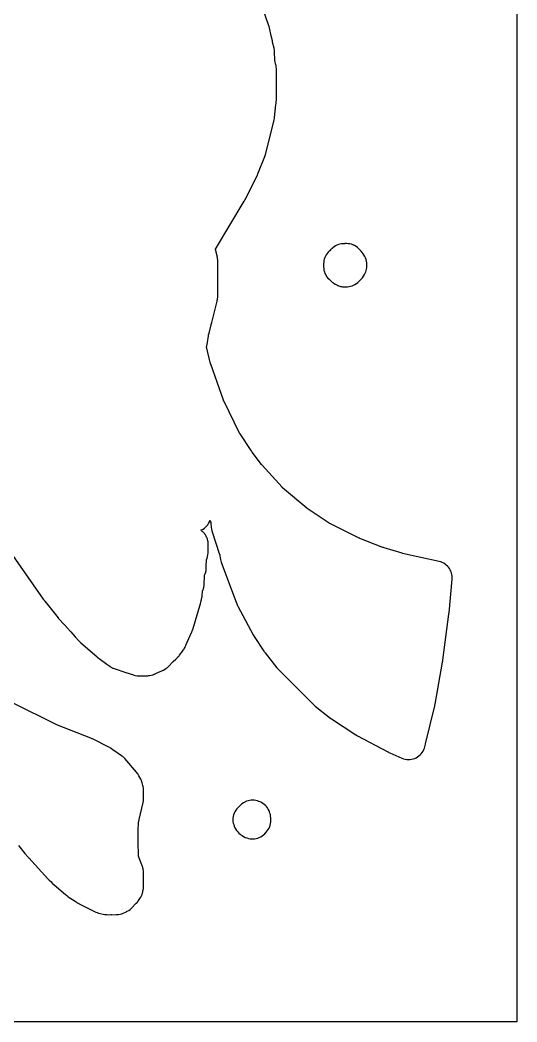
# Model space of a CAD drawing. Header units: millimetres. Extents: x 0 to 300, y 0 to 300.
# Drawn here: x 225.4 to 300, y 0 to 150.3 of the extents above; entities that cross this region are included whole.
import ezdxf

# ---------------------------------------------------------------- set-up
doc = ezdxf.new("R2010")
doc.units = ezdxf.units.MM
doc.layers.add('CUT', color=7, linetype='CONTINUOUS')

msp = doc.modelspace()

# ---------------------------------------------------------------- linework, layer by layer
at = {"layer": 'CUT'}
for points in [[(299.96, 299.94), (299.96, 0.06), (299.96, 0.05), (299.96, 0.02), (299.96, 0.01), (299.95, 0), (299.94, 0), (299.91, 0), (299.9, 0), (0.06, 0), (0.05, 0), (0.02, 0), (0.01, 0), (0.01, 0.01), (0, 0.01), (0, 0.02), (0, 0.05), (0, 0.06), (0, 299.94)], [(223.22, 71.54), (228.87, 63.42), (228.9, 63.39), (228.91, 63.37), (228.95, 63.32), (228.96, 63.31), (228.97, 63.29), (228.99, 63.27), (229, 63.25), (229.05, 63.19), (229.05, 63.18), (229.09, 63.13), (231.08, 60.62), (231.11, 60.58), (231.12, 60.57), (231.19, 60.49), (231.24, 60.43), (232.63, 58.9), (232.69, 58.84), (232.79, 58.73), (232.99, 58.51), (233.66, 57.78), (234.22, 57.16), (234.3, 57.07), (234.31, 57.06), (234.51, 56.86), (234.52, 56.86), (236.88, 54.81), (236.91, 54.78), (236.92, 54.77), (236.95, 54.74), (237, 54.7), (237.01, 54.69), (237.06, 54.65), (237.07, 54.64), (237.09, 54.63), (237.14, 54.59), (237.16, 54.57), (237.17, 54.56), (237.19, 54.55), (237.2, 54.54), (237.23, 54.51), (238.4, 53.66), (238.83, 53.35), (238.84, 53.35), (238.85, 53.34), (238.89, 53.31), (238.97, 53.26), (239.05, 53.21), (239.09, 53.19), (239.11, 53.18), (239.12, 53.17), (239.19, 53.14), (239.28, 53.1), (239.28, 53.09), (239.32, 53.08), (239.35, 53.07), (239.37, 53.06), (239.51, 53.01), (239.52, 53), (241.25, 52.43), (242.4, 52.05), (242.41, 52.05), (242.42, 52.05), (242.46, 52.04), (242.47, 52.03), (242.48, 52.03), (242.68, 51.97), (242.96, 51.93), (243.24, 51.92), (243.25, 51.92), (243.38, 51.93), (243.5, 51.93), (243.61, 51.93), (243.67, 51.93), (243.69, 51.93), (243.7, 51.93), (243.72, 51.93), (243.82, 51.93), (244.55, 51.94), (244.7, 51.95), (244.76, 51.96), (244.79, 51.96), (244.81, 51.96), (244.84, 51.96), (245.07, 52), (245.08, 52.01), (245.32, 52.08), (245.33, 52.09), (245.42, 52.12), (245.47, 52.14), (245.5, 52.15), (245.51, 52.15), (245.56, 52.17), (245.57, 52.18), (246.16, 52.45), (246.33, 52.52), (246.67, 52.68), (246.88, 52.78), (246.89, 52.79), (247.07, 52.88), (247.08, 52.89), (247.26, 53), (247.27, 53.01), (247.43, 53.13), (247.44, 53.14), (247.59, 53.28), (247.6, 53.29), (248.38, 54.05), (248.74, 54.41), (248.96, 54.63), (249.06, 54.73), (249.07, 54.75), (249.19, 54.87), (249.21, 54.89), (249.27, 54.97), (249.3, 55.01), (249.31, 55.02), (249.33, 55.04), (249.65, 55.47), (249.88, 55.78), (249.9, 55.81), (249.9, 55.82), (249.92, 55.85), (249.93, 55.86), (249.95, 55.89), (249.99, 55.95), (250, 55.97), (250.01, 55.98), (250.03, 56.01), (250.03, 56.02), (250.04, 56.03), (250.07, 56.08), (250.14, 56.22), (250.14, 56.23), (250.15, 56.25), (250.16, 56.27), (250.17, 56.29), (250.25, 56.47), (250.28, 56.54), (250.47, 56.97), (251.17, 58.53), (251.18, 58.54), (251.2, 58.6), (251.23, 58.7), (251.26, 58.77), (251.29, 58.85), (251.3, 58.86), (252.49, 62.92), (252.52, 63.05), (252.55, 63.15), (252.6, 63.32), (252.62, 63.38), (252.63, 63.42), (252.68, 63.65), (252.69, 63.68), (252.7, 63.69), (252.7, 63.7), (252.71, 63.78), (252.71, 63.81), (252.71, 63.85), (252.72, 63.93), (252.73, 63.99), (252.76, 64.56), (252.76, 64.58), (252.77, 64.62), (252.77, 64.63), (252.77, 64.64), (252.78, 64.65), (252.81, 64.73), (252.83, 64.78), (252.85, 64.83), (252.86, 64.86), (252.86, 64.87), (252.89, 64.95), (252.9, 64.98), (252.91, 64.99), (252.91, 65), (252.92, 65.03), (252.93, 65.07), (252.93, 65.09), (252.94, 65.13), (252.96, 65.19), (252.97, 65.22), (253.01, 65.45), (253.01, 65.49), (253.01, 65.56), (253.02, 65.67), (253.02, 65.68), (253.06, 66.87), (253.06, 66.91), (253.06, 66.92), (253.06, 66.94), (253.06, 66.95), (253.06, 66.96), (253.07, 66.97), (253.07, 66.98), (253.07, 66.99), (253.07, 67), (253.08, 67.01), (253.08, 67.02), (253.08, 67.03), (253.12, 67.12), (253.13, 67.13), (253.16, 67.21), (253.18, 67.27), (253.19, 67.29), (253.2, 67.34), (253.24, 67.49), (253.26, 67.56), (253.29, 67.74), (253.29, 67.76), (253.3, 67.77), (253.3, 67.78), (253.3, 67.8), (253.3, 67.83), (253.31, 68), (253.32, 68.01), (253.33, 68.49), (253.33, 68.51), (253.33, 68.54), (253.33, 68.68), (253.34, 69.02), (253.35, 69.09), (253.35, 69.12), (253.35, 69.15), (253.35, 69.17), (253.35, 69.2), (253.35, 69.22), (253.35, 69.23), (253.35, 69.25), (253.35, 69.26), (253.35, 69.27), (253.36, 69.28), (253.36, 69.29), (253.36, 69.3), (253.36, 69.31), (253.36, 69.32), (253.37, 69.34), (253.38, 69.36), (253.38, 69.38), (253.39, 69.41), (253.41, 69.46), (253.44, 69.54), (253.45, 69.55), (253.45, 69.56), (253.46, 69.59), (253.46, 69.6), (253.47, 69.65), (253.5, 69.75), (253.52, 69.81), (253.52, 69.82), (253.57, 70.08), (253.57, 70.09), (253.59, 70.35), (253.59, 70.37), (253.6, 71.19), (253.6, 71.3), (253.61, 71.38), (253.61, 71.46), (253.61, 71.65), (253.61, 71.68), (253.6, 71.9), (253.6, 71.92), (253.59, 72.01), (253.57, 72.15), (253.57, 72.16), (253.55, 72.24), (253.53, 72.32), (253.53, 72.33), (253.52, 72.35), (253.51, 72.39), (253.51, 72.4), (253.5, 72.43), (253.49, 72.47), (253.46, 72.55), (253.43, 72.62), (253.43, 72.63), (253.33, 72.85), (253.21, 73.06), (253.2, 73.07), (253.17, 73.11), (253.13, 73.16), (253.09, 73.22), (253.07, 73.26), (253.06, 73.26), (253.05, 73.27), (253.01, 73.32), (253, 73.33), (252.96, 73.39), (252.91, 73.44), (252.73, 73.61), (252.71, 73.62), (252.68, 73.64), (252.63, 73.68), (252.54, 73.75), (252.5, 73.77), (252.63, 73.82), (252.84, 73.94), (253.04, 74.08), (253.22, 74.23), (253.39, 74.4), (253.55, 74.59), (253.68, 74.79), (253.79, 75.01), (253.88, 75.23), (253.89, 75.24), (253.9, 75.23), (253.9, 75.22), (253.91, 75.21), (253.96, 75.08), (253.97, 75.06), (253.98, 75.02), (253.99, 74.97), (253.99, 74.96), (253.99, 74.9), (253.99, 74.85), (254, 74.8), (254, 74.73), (254.05, 74.2), (254.09, 73.92), (254.17, 73.65), (255.33, 70.14), (255.34, 70.1), (255.35, 70.07), (255.35, 70.06), (255.36, 70.03), (255.37, 70), (255.37, 69.98), (255.38, 69.91), (255.41, 69.6), (255.44, 69.38), (255.49, 69.17), (255.56, 68.96), (257.89, 62.8), (257.9, 62.77), (257.92, 62.71), (257.97, 62.57), (258.06, 62.39), (260.37, 58.05), (260.5, 57.83), (261.97, 55.63), (262.05, 55.52), (262.11, 55.44), (262.15, 55.39), (263.93, 53.13), (264.12, 52.91), (264.13, 52.9), (269.47, 47.56), (269.68, 47.37), (271.84, 45.65), (272.01, 45.53), (272.07, 45.49), (272.1, 45.47), (275.76, 43.09), (275.8, 43.07), (275.83, 43.05), (275.88, 43.02), (276.01, 42.94), (280.58, 40.52), (280.62, 40.5), (280.7, 40.45), (280.74, 40.43), (280.86, 40.38), (282.7, 39.58), (282.93, 39.49), (283.17, 39.43), (283.41, 39.39), (283.65, 39.37), (283.89, 39.38), (284.14, 39.41), (284.37, 39.46), (284.61, 39.54), (284.83, 39.64), (285.04, 39.76), (285.24, 39.9), (285.42, 40.06), (285.59, 40.24), (285.74, 40.43), (285.87, 40.63), (285.98, 40.85), (286.07, 41.08), (286.14, 41.29), (286.2, 41.48), (286.24, 41.67), (286.25, 41.72), (286.25, 41.73), (287.61, 47.4), (287.64, 47.57), (287.66, 47.69), (288.8, 53.99), (288.8, 54.02), (288.82, 54.16), (288.83, 54.23), (288.84, 54.26), (289.74, 61.18), (289.75, 61.26), (289.76, 61.36), (290.23, 66.4), (290.24, 66.64), (290.23, 66.88), (290.19, 67.12), (290.13, 67.35), (290.05, 67.58), (289.95, 67.8), (289.83, 68), (289.69, 68.2), (289.53, 68.38), (289.35, 68.54), (289.16, 68.69), (288.96, 68.81), (288.74, 68.92), (288.51, 69.01), (288.28, 69.07), (282.79, 70.29), (282.77, 70.29), (282.75, 70.3), (280.01, 71.12), (279.92, 71.15), (279.87, 71.17), (279.84, 71.18), (279.81, 71.19), (276.36, 72.52), (276.35, 72.53), (276.31, 72.55), (276.28, 72.56), (271.96, 74.72), (271.96, 74.73), (271.82, 74.79), (271.76, 74.83), (268.49, 77.04), (268.47, 77.06), (268.42, 77.1), (264.78, 80.15), (264.76, 80.16), (264.73, 80.19), (264.71, 80.21), (261.71, 83.52), (261.66, 83.58), (261.63, 83.62), (260.24, 85.5), (260.19, 85.57), (260.15, 85.61), (260.13, 85.65), (260.08, 85.71), (258.41, 88.23), (258.41, 88.24), (258.39, 88.27), (258.35, 88.33), (258.34, 88.35), (255.94, 93.17), (255.93, 93.19), (255.91, 93.23), (255.89, 93.29), (254.01, 98.69), (254, 98.7), (253.98, 98.75), (253.97, 98.78), (253.95, 98.84), (253.93, 98.92), (253.39, 101.08), (253.38, 101.14), (253.38, 101.15), (253.38, 101.16), (253.5, 101.95), (253.65, 102.95), (253.65, 102.97), (253.65, 102.98), (253.65, 103), (253.66, 103.01), (253.66, 103.03), (253.66, 103.04), (253.66, 103.05), (253.67, 103.06), (253.67, 103.07), (253.74, 103.35), (254.05, 104.59), (254.08, 104.69), (254.09, 104.74), (254.1, 104.77), (254.14, 104.91), (254.96, 108.15), (254.96, 108.16), (254.96, 108.17), (254.98, 108.27), (254.99, 108.32), (255, 108.35), (255.02, 108.45), (255.02, 108.46), (255.04, 108.75), (255.04, 108.76), (255.06, 110.85), (255.07, 111.54), (255.08, 112.93), (255.08, 112.94), (255.08, 113.01), (255.08, 113.04), (255.07, 113.49), (255.05, 114.3), (255.03, 114.55), (255.03, 114.56), (255.02, 114.58), (255.02, 114.59), (255.02, 114.62), (255.01, 114.65), (255.01, 114.66), (255, 114.68), (254.99, 114.74), (254.99, 114.75), (254.98, 114.78), (254.98, 114.79), (254.98, 114.81), (254.95, 114.94), (254.94, 115), (254.93, 115.05), (254.86, 115.36), (254.85, 115.36), (254.85, 115.37), (254.84, 115.41), (254.84, 115.43), (254.83, 115.45), (254.82, 115.48), (254.81, 115.51), (254.81, 115.53), (254.8, 115.56), (254.79, 115.58), (254.79, 115.59), (254.78, 115.63), (254.77, 115.67), (254.76, 115.72), (254.7, 115.9), (254.7, 115.91), (254.71, 115.93), (259.02, 123.11), (259.03, 123.14), (259.06, 123.19), (259.12, 123.28), (259.14, 123.34), (259.15, 123.36), (259.16, 123.37), (261, 127.04), (261.09, 127.23), (262.13, 129.82), (262.24, 130.14), (262.24, 130.15), (263.52, 135.27), (263.57, 135.58), (263.58, 135.69), (263.75, 137.6), (263.8, 137.77), (263.84, 138.01), (263.85, 138.26), (263.86, 138.79), (263.86, 138.84), (263.87, 139.06), (263.87, 139.07), (263.87, 139.1), (263.86, 139.63), (263.86, 139.76), (263.86, 139.82), (263.86, 139.85), (263.87, 140.3), (263.87, 140.34), (263.85, 143.01), (263.84, 143.25), (263.8, 143.49), (263.77, 143.59), (263.74, 143.72), (263.72, 143.8), (263.71, 143.82), (263.65, 144.05), (263.63, 144.12), (263.62, 144.13), (263.62, 144.14), (263.62, 144.15), (263.62, 144.16), (263.62, 144.22), (263.62, 144.23), (263.62, 144.29), (263.58, 145.47), (263.58, 145.49), (263.58, 145.54), (263.56, 145.78), (263.51, 146.03), (263.51, 146.06), (263.29, 147), (263.26, 147.1), (263.25, 147.16), (263.07, 147.93), (262.8, 149.13), (262.78, 149.24), (262.75, 149.35), (262.69, 149.56), (261.9, 151.73)], [(225.14, 26.49), (226.1, 25.28), (226.11, 25.26), (226.2, 25.16), (226.24, 25.11), (226.29, 25.05), (226.34, 24.99), (226.35, 24.98), (226.37, 24.95), (226.59, 24.71), (226.66, 24.64), (226.7, 24.6), (229.56, 21.46), (229.76, 21.27), (229.99, 21.07), (230, 21.06), (230.26, 20.78), (230.48, 20.58), (232.2, 19.13), (232.22, 19.11), (232.23, 19.1), (232.24, 19.09), (232.36, 18.99), (232.39, 18.97), (232.43, 18.93), (232.62, 18.78), (233.63, 18.11), (233.7, 18.06), (233.73, 18.04), (233.74, 18.04), (233.76, 18.03), (233.78, 18.01), (233.88, 17.94), (233.91, 17.92), (233.96, 17.89), (233.99, 17.87), (234.19, 17.76), (234.27, 17.71), (236.56, 16.56), (236.75, 16.47), (236.96, 16.4), (237.16, 16.34), (238.11, 16.14), (238.39, 16.1), (238.68, 16.09), (238.98, 16.1), (239.03, 16.1), (239.05, 16.1), (239.07, 16.1), (239.1, 16.09), (239.79, 16.11), (239.91, 16.11), (240.16, 16.13), (240.4, 16.17), (240.64, 16.24), (240.88, 16.32), (241.12, 16.41), (241.34, 16.53), (241.37, 16.55), (241.48, 16.6), (241.69, 16.73), (241.89, 16.88), (242.07, 17.04), (242.81, 17.8), (242.83, 17.81), (242.99, 17.99), (243.02, 18.04), (243.09, 18.13), (243.13, 18.18), (243.15, 18.2), (243.37, 18.51), (243.49, 18.71), (243.5, 18.74), (243.6, 18.92), (243.69, 19.13), (243.76, 19.35), (243.79, 19.47), (243.83, 19.7), (243.84, 19.74), (243.84, 19.76), (243.89, 20.04), (243.91, 20.35), (243.91, 20.37), (243.91, 20.38), (243.9, 22.46), (243.89, 22.68), (243.86, 22.9), (243.84, 22.96), (243.81, 23.11), (243.8, 23.15), (243.79, 23.19), (243.76, 23.28), (243.76, 23.3), (243.75, 23.32), (243.75, 23.33), (243.74, 23.34), (243.72, 23.41), (243.57, 23.81), (243.21, 24.73), (243.19, 24.8), (243.18, 24.83), (243.18, 24.84), (243.17, 24.86), (243.17, 24.87), (243.16, 24.91), (243.16, 24.94), (243.15, 24.98), (243.15, 25), (243.15, 25.02), (243.12, 26.94), (243.13, 28.93), (243.15, 29.71), (243.15, 29.76), (243.15, 29.78), (243.15, 29.81), (243.16, 29.85), (243.16, 29.86), (243.25, 30.3), (243.27, 30.37), (243.86, 32.91), (243.9, 33.18), (243.92, 33.45), (243.92, 33.5), (243.92, 33.52), (243.93, 33.79), (243.92, 34.05), (243.92, 34.19), (243.92, 34.24), (243.92, 34.27), (243.93, 34.66), (243.92, 34.88), (243.9, 35.09), (243.85, 35.31), (243.85, 35.32), (243.84, 35.36), (243.82, 35.42), (243.81, 35.45), (243.8, 35.49), (243.71, 35.85), (243.61, 36.15), (243.59, 36.2), (243.49, 36.42), (243.23, 36.93), (243.07, 37.2), (243.05, 37.23), (242.86, 37.48), (241.09, 39.52), (240.94, 39.67), (240.79, 39.81), (240.62, 39.94), (239.17, 40.94), (239.08, 41), (239.03, 41.04), (238.95, 41.09), (238.93, 41.1), (238.71, 41.23), (236.23, 42.47), (236.19, 42.49), (235.98, 42.58), (230.99, 44.53), (230.88, 44.58), (230.79, 44.62), (224.35, 47.83)]]:
    msp.add_lwpolyline(points, dxfattribs=at)
for points in [[(273.16, 110.45), (273.36, 110.38), (273.38, 110.38), (273.48, 110.35), (273.53, 110.34), (273.54, 110.34), (273.59, 110.33), (273.61, 110.32), (273.79, 110.3), (273.8, 110.3), (273.81, 110.29), (273.82, 110.29), (273.83, 110.29), (273.84, 110.29), (274.07, 110.28), (274.31, 110.28), (274.54, 110.29), (274.77, 110.32), (275, 110.38), (275.22, 110.45), (275.43, 110.54), (275.65, 110.65), (275.88, 110.79), (276.1, 110.94), (276.3, 111.12), (276.59, 111.41), (276.78, 111.62), (276.94, 111.86), (277.08, 112.11), (277.18, 112.32), (277.26, 112.52), (277.33, 112.73), (277.38, 112.95), (277.41, 113.17), (277.42, 113.39), (277.42, 113.64), (277.41, 113.89), (277.37, 114.14), (277.31, 114.38), (277.22, 114.61), (277.11, 114.84), (276.99, 115.06), (276.88, 115.25), (276.74, 115.44), (276.59, 115.61), (276.2, 116.01), (276.01, 116.18), (275.81, 116.33), (275.59, 116.47), (275.43, 116.54), (275.36, 116.57), (275.35, 116.57), (275.12, 116.66), (275.11, 116.66), (274.87, 116.72), (274.86, 116.72), (274.61, 116.75), (274.36, 116.76), (274.35, 116.76), (274.28, 116.76), (274.21, 116.76), (274.14, 116.76), (274.06, 116.75), (273.93, 116.75), (273.88, 116.75), (273.69, 116.73), (273.63, 116.73), (273.39, 116.69), (273.16, 116.63), (272.93, 116.54), (272.71, 116.43), (272.5, 116.3), (272.31, 116.15), (272.2, 116.05), (272.19, 116.04), (272.13, 115.98), (272.01, 115.87), (272, 115.86), (271.99, 115.85), (271.85, 115.69), (271.84, 115.68), (271.83, 115.67), (271.64, 115.47), (271.48, 115.29), (271.34, 115.1), (271.22, 114.89), (271.12, 114.67), (271.04, 114.45), (270.99, 114.22), (270.95, 113.98), (270.94, 113.74), (270.94, 113.27), (270.95, 113.02), (270.99, 112.77), (271.05, 112.52), (271.14, 112.28), (271.25, 112.06), (271.39, 111.84), (271.54, 111.64), (271.72, 111.46), (271.73, 111.46), (271.74, 111.45), (271.75, 111.44), (271.77, 111.42), (271.8, 111.4), (271.91, 111.29), (272.08, 111.12), (272.09, 111.11), (272.11, 111.09), (272.13, 111.07), (272.15, 111.06), (272.21, 111), (272.24, 110.98), (272.26, 110.96), (272.28, 110.94), (272.3, 110.93), (272.42, 110.84), (272.46, 110.81), (272.47, 110.8), (272.49, 110.79), (272.5, 110.78), (272.67, 110.69), (272.71, 110.66), (272.92, 110.56), (272.95, 110.54), (273.07, 110.49), (273.09, 110.48), (273.13, 110.46)], [(259.42, 27.6), (259.67, 27.53), (259.93, 27.48), (260.2, 27.47), (260.31, 27.47), (260.56, 27.48), (260.81, 27.52), (261.06, 27.58), (261.29, 27.67), (261.52, 27.78), (261.73, 27.92), (261.93, 28.07), (262.12, 28.24), (262.33, 28.46), (262.49, 28.65), (262.63, 28.85), (262.75, 29.07), (262.85, 29.29), (262.93, 29.53), (262.98, 29.77), (263.01, 30.01), (263.02, 30.26), (263.01, 30.63), (262.99, 30.86), (262.95, 31.1), (262.89, 31.32), (262.81, 31.54), (262.75, 31.68), (262.64, 31.9), (262.52, 32.11), (262.37, 32.3), (262.21, 32.48), (262.02, 32.64), (261.83, 32.79), (261.62, 32.91), (261.4, 33.01), (261.23, 33.08), (261.01, 33.16), (260.78, 33.22), (260.54, 33.26), (260.31, 33.27), (260.07, 33.26), (259.84, 33.23), (259.6, 33.18), (259.38, 33.1), (259.16, 33.01), (259.12, 32.99), (258.9, 32.86), (258.69, 32.71), (258.49, 32.54), (258.08, 32.14), (257.91, 31.96), (257.76, 31.76), (257.63, 31.54), (257.52, 31.31), (257.44, 31.08), (257.38, 30.84), (257.34, 30.59), (257.33, 30.34), (257.34, 30.09), (257.38, 29.84), (257.45, 29.6), (257.53, 29.36), (257.64, 29.14), (257.74, 28.96), (257.89, 28.73), (258.05, 28.52), (258.24, 28.33), (258.44, 28.16), (258.71, 27.96), (258.93, 27.81), (259.17, 27.69)]]:
    msp.add_lwpolyline(points, close=True, dxfattribs=at)

doc.saveas('drawing.dxf')
